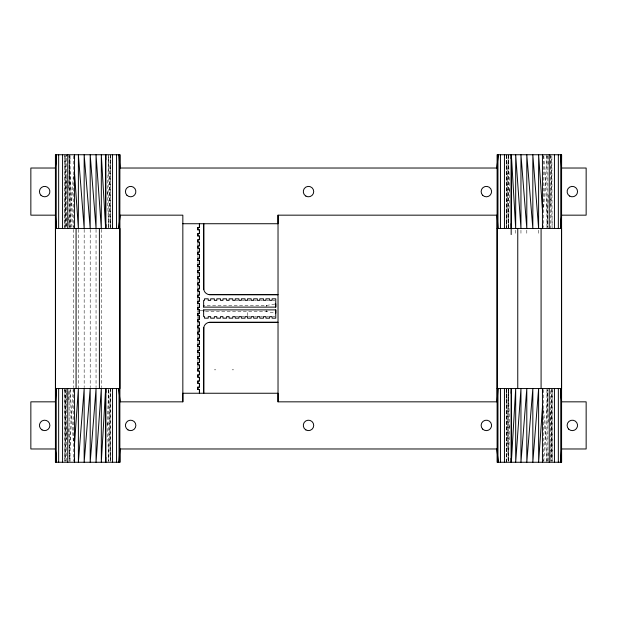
<?xml version="1.0" encoding="UTF-8"?>
<svg xmlns="http://www.w3.org/2000/svg" width="617" height="617" viewBox="0 0 617 617"><rect width="100%" height="100%" fill="white"/><g stroke="black" fill="none" stroke-linecap="round" stroke-linejoin="round"><path stroke-width="0.46" stroke-dasharray="3.08 2.31" d="M110.35 388.556L110.312 461.292L108.831 389.52M197.887 367.755L197.887 365.904M197.887 361.608L197.887 359.765M197.887 355.469L197.887 353.626M197.887 349.33L197.887 347.479M197.887 343.191L197.887 341.34M197.887 337.044L197.887 335.201M197.887 330.905L197.887 329.062M197.887 324.766L197.887 322.915M197.887 318.627L197.887 316.776M197.887 312.48L197.887 310.636M197.887 306.34L197.887 304.497M197.887 300.201L197.887 298.35M197.887 294.062L197.887 292.211M197.887 287.915L197.887 286.072M197.887 281.776L197.887 279.933M197.887 275.637L197.887 273.786M197.887 269.498L197.887 267.647M197.887 263.351L197.887 261.508M197.887 257.212L197.887 255.361M197.887 251.073L197.887 249.222M197.887 244.934L197.887 243.083M198.196 331.175L198.196 329.285M198.196 318.904L198.196 317.015M198.196 312.302L198.196 310.413M247.479 315.68L247.479 310.413M506.65 462.256L506.688 389.52L508.169 461.292L508.192 389.52M64.885 228.444L65.101 155.708L65.101 227.48M110.35 154.744L108.831 227.48L108.808 154.744M506.65 154.744L506.688 227.48L508.192 154.744L508.192 227.48M506.688 462.256L508.277 389.52L509.796 427.797M65.124 227.48L66.328 177.719M550.673 205.469L551.876 155.708M68.657 400.047L69.065 389.52M547.935 461.292L548.343 450.765M107.204 193.985L108.769 155.708M506.688 154.744L508.277 227.48L509.796 189.203M107.188 424.928L108.669 389.52M508.331 461.292L509.812 425.884M68.649 188.247L70.068 155.708L70.114 227.48M548.351 194.941L546.932 227.48L546.886 154.744M73.238 388.556L69.158 461.292L69.104 388.556M543.816 461.292L547.842 389.52L547.896 461.292M70.168 227.48L73.292 175.799M543.708 207.389L546.832 155.708M274.843 304.05L266.552 305.43L203.649 305.43M236.149 300.363L237.992 300.363M242.296 300.363L244.139 300.363M248.435 300.363L250.278 300.363M254.574 300.363L256.417 300.363M260.713 300.363L262.557 300.363M266.86 300.363L268.703 300.363M272.999 300.363L274.843 300.363M200.093 310.413L202.931 310.413M205.554 311.57L266.552 311.57L274.843 312.958M236.064 316.552L237.992 316.637M241.771 316.552L244.139 316.637M248.435 316.637L250.278 316.637M254.574 316.637L256.417 316.637M260.713 316.637L262.557 316.637M266.86 316.637L268.703 316.637M272.999 316.637L274.843 316.637M214.315 369.83L215.85 369.83M232.123 369.83L233.658 369.83M543.708 409.611L546.832 461.292M70.168 389.52L73.292 441.201M543.816 155.708L547.842 227.48L547.896 155.708M69.104 154.744L73.184 227.48M548.351 422.059L546.932 389.52L546.886 462.256M68.649 428.753L70.068 461.292L70.114 389.52M508.331 155.708L509.812 191.116M107.188 192.072L108.669 227.48M107.204 423.015L108.769 461.292L110.296 389.52L110.35 461.292M547.935 155.708L548.343 166.235M66.328 156.664L66.25 154.744L66.25 227.48L64.885 154.744M68.657 216.953L69.065 227.48M69.104 227.48L69.104 155.708L71.333 227.48M550.673 411.531L551.876 461.292M65.124 389.52L66.328 439.281M108.708 154.744L110.296 227.48M550.75 154.744L552.099 227.48L551.899 155.708M69.104 155.708L69.482 227.48M551.899 388.556L552.115 461.292L552.115 388.556L550.765 461.292L550.75 389.52M64.885 389.52L65.101 461.292L65.101 388.556M110.312 154.744L110.35 227.48L110.312 155.708M551.899 389.52L551.899 461.292M550.75 155.708L550.75 228.444M543.762 155.708L543.762 227.48M543.762 389.52L543.762 461.292M538.618 230.195L538.618 234.583M526.802 230.195L526.802 234.583M520.956 230.195L520.956 234.583M515.689 230.195L515.689 234.583M508.292 154.744L508.292 227.48M508.292 389.52L508.292 461.292M506.688 155.708L506.688 227.48M506.688 388.556L506.688 461.292M506.65 155.708L506.65 227.48M506.65 389.52L506.65 461.292M108.708 389.52L108.808 461.292M101.311 229.401L101.311 387.599M96.044 229.401L96.044 387.599M90.198 229.401L90.198 387.599M84.167 229.401L84.167 387.599M78.382 229.401L78.382 388.556M73.238 155.708L73.238 227.48M73.238 229.401L73.238 387.599M73.238 389.52L73.238 461.292M66.25 461.292L66.25 388.556L64.901 461.292L64.885 388.556M64.885 155.708L64.885 227.48M266.552 310.675L266.552 311.57L266.552 310.675M266.552 305.43L266.552 306.333L266.552 305.43"/><path stroke-width="0.93" d="M55.453 401.837L56.24 388.556L56.24 462.256L55.414 448.975L30.85 448.975L30.85 401.837L55.453 401.837L55.453 215.163L30.85 215.163L30.85 168.025L55.453 168.025L56.24 154.744L56.24 228.444L55.453 215.163M76.076 388.556L76.076 228.444M99.399 388.556L99.399 228.444M119.86 401.837L119.86 448.975L119.05 462.256L119.05 388.556L119.86 401.837L182.84 401.837L182.84 393.245L278.028 393.245L278.028 401.837L497.14 401.837L497.95 388.556L497.95 462.256L497.101 448.975M199.422 389.543L199.422 393.245L199.422 389.543L197.887 389.543L197.887 387.098L199.422 387.098L199.422 383.404L197.887 383.404L197.887 380.959L199.422 380.959L199.422 377.265L197.887 377.265L197.887 374.82L199.422 374.82L199.422 371.125L197.887 371.125L197.887 368.681L199.422 368.681L199.422 364.979L197.887 364.979L197.887 362.534L199.422 362.534L199.422 358.839L197.887 358.839L197.887 356.395L199.422 356.395L199.422 352.7L197.887 352.7L197.887 350.255L199.422 350.255L199.422 346.561L197.887 346.561L197.887 344.109L199.422 344.109L199.422 340.414L197.887 340.414L197.887 337.969L199.422 337.969L199.422 334.275L197.887 334.275L197.887 331.83L199.422 331.83L199.422 328.136L197.887 328.136L197.887 325.691L199.422 325.691L199.422 321.997L197.887 321.997L197.887 319.544L199.422 319.544L199.422 315.85L197.887 315.85L197.887 313.405L199.422 313.405L199.422 309.711L197.887 309.711L197.887 307.266L199.422 307.266L199.422 303.572L197.887 303.572L197.887 301.127L199.422 301.127L199.422 297.425L197.887 297.425L197.887 294.98L199.422 294.98L199.422 291.286L197.887 291.286L197.887 288.841L199.422 288.841L199.422 285.147L197.887 285.147L197.887 282.702L199.422 282.702L199.422 279.007L197.887 279.007L197.887 276.563L199.422 276.563L199.422 272.861L197.887 272.861L197.887 270.416L199.422 270.416L199.422 266.721L197.887 266.721L197.887 264.277L199.422 264.277L199.422 260.582L197.887 260.582L197.887 258.137L199.422 258.137L199.422 254.443L197.887 254.443L197.887 251.998L199.422 251.998L199.422 248.296L197.887 248.296L197.887 245.851L199.422 245.851L199.422 242.157L197.887 242.157L197.887 239.712L199.422 239.712L199.422 236.018L197.887 236.018L197.887 233.573L199.422 233.573L199.422 229.879L197.887 229.879L197.887 227.434L199.422 227.434L199.422 223.732L199.422 227.434M197.887 383.404L197.887 380.959M197.887 377.265L197.887 374.82M197.887 371.125L197.887 368.681M197.887 364.979L197.887 362.534M197.887 358.839L197.887 356.395M197.887 352.7L197.887 350.255M197.887 346.561L197.887 344.109M197.887 340.414L197.887 337.969M197.887 334.275L197.887 331.83M197.887 328.136L197.887 325.691M197.887 321.997L197.887 319.544M197.887 315.85L197.887 313.405M197.887 309.711L197.887 307.266M197.887 303.572L197.887 301.127M197.887 297.425L197.887 294.98M197.887 291.286L197.887 288.841M197.887 285.147L197.887 282.702M197.887 279.007L197.887 276.563M197.887 272.861L197.887 270.416M197.887 266.721L197.887 264.277M197.887 260.582L197.887 258.137M197.887 254.443L197.887 251.998M197.887 248.296L197.887 245.851M197.887 242.157L197.887 239.712M197.887 236.018L197.887 233.573M197.887 229.879L197.887 227.434M199.422 387.098L199.422 383.404M199.422 380.959L199.422 377.265M199.422 374.82L199.422 371.125M199.422 368.681L199.422 364.979M199.422 362.534L199.422 358.839M199.422 356.395L199.422 352.7M199.422 350.255L199.422 346.561M199.422 344.109L199.422 340.414M199.422 337.969L199.422 334.275M199.422 331.83L199.422 328.136M199.422 325.691L199.422 321.997M199.422 319.544L199.422 315.85M199.422 313.405L199.422 309.711M199.422 307.266L199.422 303.572M199.422 301.127L199.422 297.425M199.422 294.98L199.422 291.286M199.422 288.841L199.422 285.147M199.422 282.702L199.422 279.007M199.422 276.563L199.422 272.861M199.422 270.416L199.422 266.721M199.422 264.277L199.422 260.582M199.422 258.137L199.422 254.443M199.422 251.998L199.422 248.296M199.422 245.851L199.422 242.157M199.422 239.712L199.422 236.018M199.422 233.573L199.422 229.879M203.649 311.57L203.649 310.035M203.649 306.965L203.649 305.43M203.78 327.658L203.726 393.245L203.726 328.46C203.656 325.174 206.579 322.251 209.865 322.321L278.028 322.321L209.063 322.367M275.76 313.112L275.76 309.888L203.649 309.888L203.649 316.637L204.528 316.637L204.528 318.171L208.207 318.171L208.207 316.637L210.667 316.637L210.667 318.171L214.354 318.171L214.354 316.637L216.806 316.637L216.806 318.171L220.493 318.171L220.493 316.637L222.945 316.637L222.945 318.171L226.632 318.171L226.632 316.637L229.092 316.637L229.092 318.171L232.771 318.171L232.771 316.637L235.231 316.637L235.231 318.171L238.918 318.171L238.918 316.637L241.37 316.637L241.37 318.171L245.057 318.171L245.057 316.637L247.51 316.637L247.51 318.171L251.196 318.171L251.196 316.637L253.656 316.637L253.656 318.171L257.335 318.171L257.335 316.637L259.796 316.637L259.796 318.171L263.482 318.171L263.482 316.637L265.935 316.637L265.935 318.171L269.621 318.171L269.621 316.637L272.082 316.637L272.082 318.171L275.76 318.171L275.76 309.888M275.76 307.119L275.76 298.829L272.082 298.829L272.082 300.363L269.621 300.363L269.621 298.829L265.935 298.829L265.935 300.363L263.482 300.363L263.482 298.829L259.796 298.829L259.796 300.363L257.335 300.363L257.335 298.829L253.656 298.829L253.656 300.363L251.196 300.363L251.196 298.829L247.51 298.829L247.51 300.363L245.057 300.363L245.057 298.829L241.37 298.829L241.37 300.363L238.918 300.363L238.918 298.829L235.231 298.829L235.231 300.363L232.771 300.363L232.771 298.829L229.092 298.829L229.092 300.363L226.632 300.363L226.632 298.829L222.945 298.829L222.945 300.363L220.493 300.363L220.493 298.829L216.806 298.829L216.806 300.363L214.354 300.363L214.354 298.829L210.667 298.829L210.667 300.363L208.207 300.363L208.207 298.829L204.528 298.829L204.528 300.363L203.649 300.363L203.649 307.119L275.76 307.119L275.76 303.896M497.101 168.025L497.95 154.744L497.95 228.444L497.14 215.163L278.028 215.163L278.028 223.732L182.84 223.732M497.14 401.837L497.14 215.163M517.763 388.556L517.763 228.444M541.086 388.556L541.086 228.444M119.899 448.975L119.899 462.256L55.414 462.256L55.414 154.744L119.899 154.744L119.86 215.163L119.05 228.444L119.05 154.744L119.86 168.025L497.14 168.025L497.95 154.744M561.547 168.025L560.76 154.744L560.76 228.444L561.547 215.163L586.15 215.163L586.15 168.025L561.547 168.025L561.586 154.744L497.101 154.744L497.101 462.256L561.586 462.256L561.586 154.744M105.954 224.611L105.8 228.444L105.8 154.744M511.046 158.577L511.2 154.744L511.2 228.444M105.831 457.467L105.638 462.256L105.638 388.556L101.311 462.256L101.311 388.556L96.044 462.256L96.044 388.556L90.198 462.256L90.198 388.556L84.167 462.256L84.167 388.556L78.382 462.256L78.382 388.556L74.379 445.983M511.169 393.345L511.362 388.556L511.362 462.256L515.689 388.556L515.689 462.256L520.956 388.556L520.956 462.256L526.802 388.556L526.802 462.256L532.833 388.556L532.833 462.256L538.618 388.556L538.618 462.256L542.621 404.829M561.547 448.975L560.76 462.256L560.76 388.556L561.586 401.837L586.15 401.837L586.15 448.975L561.547 448.975L561.586 462.256M74.325 158.577L74.557 154.744L74.557 228.444M542.675 224.611L542.443 228.444L542.443 154.744M55.414 168.025L56.24 154.744M560.76 228.444L561.586 215.163M119.05 228.444L119.899 215.163L119.899 401.837L119.05 388.556M119.86 215.163L182.84 215.163L182.84 401.837M55.414 228.444L119.899 228.444L119.899 388.556L55.414 388.556M497.101 228.444L561.586 228.444L561.586 388.556L497.101 388.556M511.169 234.583L511.362 154.744L515.689 228.444L515.689 154.744L520.956 228.444L520.956 154.744L526.802 228.444L526.802 154.744L532.833 228.444L532.833 154.744L538.618 228.444L538.618 154.744L542.621 212.171M209.063 294.633L278.028 294.679L209.865 294.679C206.579 294.749 203.656 291.826 203.726 288.54L203.726 223.732L203.78 289.342M74.379 171.017L78.382 228.444L78.382 154.744L84.167 228.444L84.167 154.744L90.198 228.444L90.198 154.744L96.044 228.444L96.044 154.744L101.311 228.444L101.311 154.744L105.638 228.444L105.638 154.744L105.831 159.533M542.675 392.389L542.443 388.556L542.443 462.256M497.95 462.256L497.14 448.975L119.86 448.975L119.899 462.256M74.325 458.423L74.557 462.256L74.557 388.556M560.76 388.556L561.547 401.837M55.453 448.975L56.24 462.256M511.169 223.655L511.362 228.444M511.046 458.423L511.2 462.256L511.2 388.556M105.954 392.389L105.8 388.556L105.8 462.256M558.339 154.744L558.339 228.444M558.339 388.556L558.339 462.256M554.428 154.744L554.428 228.444M554.428 388.556L554.428 462.256M549.246 154.744L549.246 228.444M549.246 388.556L549.246 462.256M504.444 154.744L504.444 228.444M504.444 388.556L504.444 462.256M500.441 154.744L500.441 228.444M500.441 388.556L500.441 462.256M278.028 215.163L278.028 401.837M197.887 387.098L197.887 389.543M119.899 154.744L119.899 168.025M116.559 154.744L116.559 228.444M116.559 388.556L116.559 462.256M112.556 154.744L112.556 228.444M112.556 388.556L112.556 462.256M67.754 154.744L67.754 228.444M67.754 388.556L67.754 462.256M62.572 154.744L62.572 228.444M62.572 388.556L62.572 462.256M58.661 154.744L58.661 228.444M58.661 388.556L58.661 462.256M128.035 429.926A5.221 5.221 0 0 0 135.863 425.406A5.221 5.221 0 0 0 128.035 420.887A5.221 5.221 0 0 0 128.035 429.926M482.664 195.288A5.221 5.221 0 0 0 491.402 192.944A5.221 5.221 0 0 0 485.008 186.55A5.221 5.221 0 0 0 482.664 195.288M305.893 429.926A5.221 5.221 0 0 0 313.721 425.406A5.221 5.221 0 0 0 305.893 420.887A5.221 5.221 0 0 0 305.893 429.926M40.977 195.288A5.221 5.221 0 0 0 49.707 192.944A5.221 5.221 0 0 0 43.313 186.55A5.221 5.221 0 0 0 40.977 195.288M42.056 429.926A5.221 5.221 0 0 0 49.884 425.406A5.221 5.221 0 0 0 42.056 420.887A5.221 5.221 0 0 0 42.056 429.926M568.643 429.1A5.221 5.221 0 0 0 577.373 426.756A5.221 5.221 0 0 0 570.98 420.362A5.221 5.221 0 0 0 568.643 429.1M482.664 429.1A5.221 5.221 0 0 0 491.402 426.756A5.221 5.221 0 0 0 485.008 420.362A5.221 5.221 0 0 0 482.664 429.1M569.722 196.113A5.221 5.221 0 0 0 577.551 191.594A5.221 5.221 0 0 0 569.722 187.074A5.221 5.221 0 0 0 569.722 196.113M126.955 195.288A5.221 5.221 0 0 0 135.686 192.944A5.221 5.221 0 0 0 129.292 186.55A5.221 5.221 0 0 0 126.955 195.288M305.893 196.113A5.221 5.221 0 0 0 313.721 191.594A5.221 5.221 0 0 0 305.893 187.074A5.221 5.221 0 0 0 305.893 196.113"/></g></svg>
